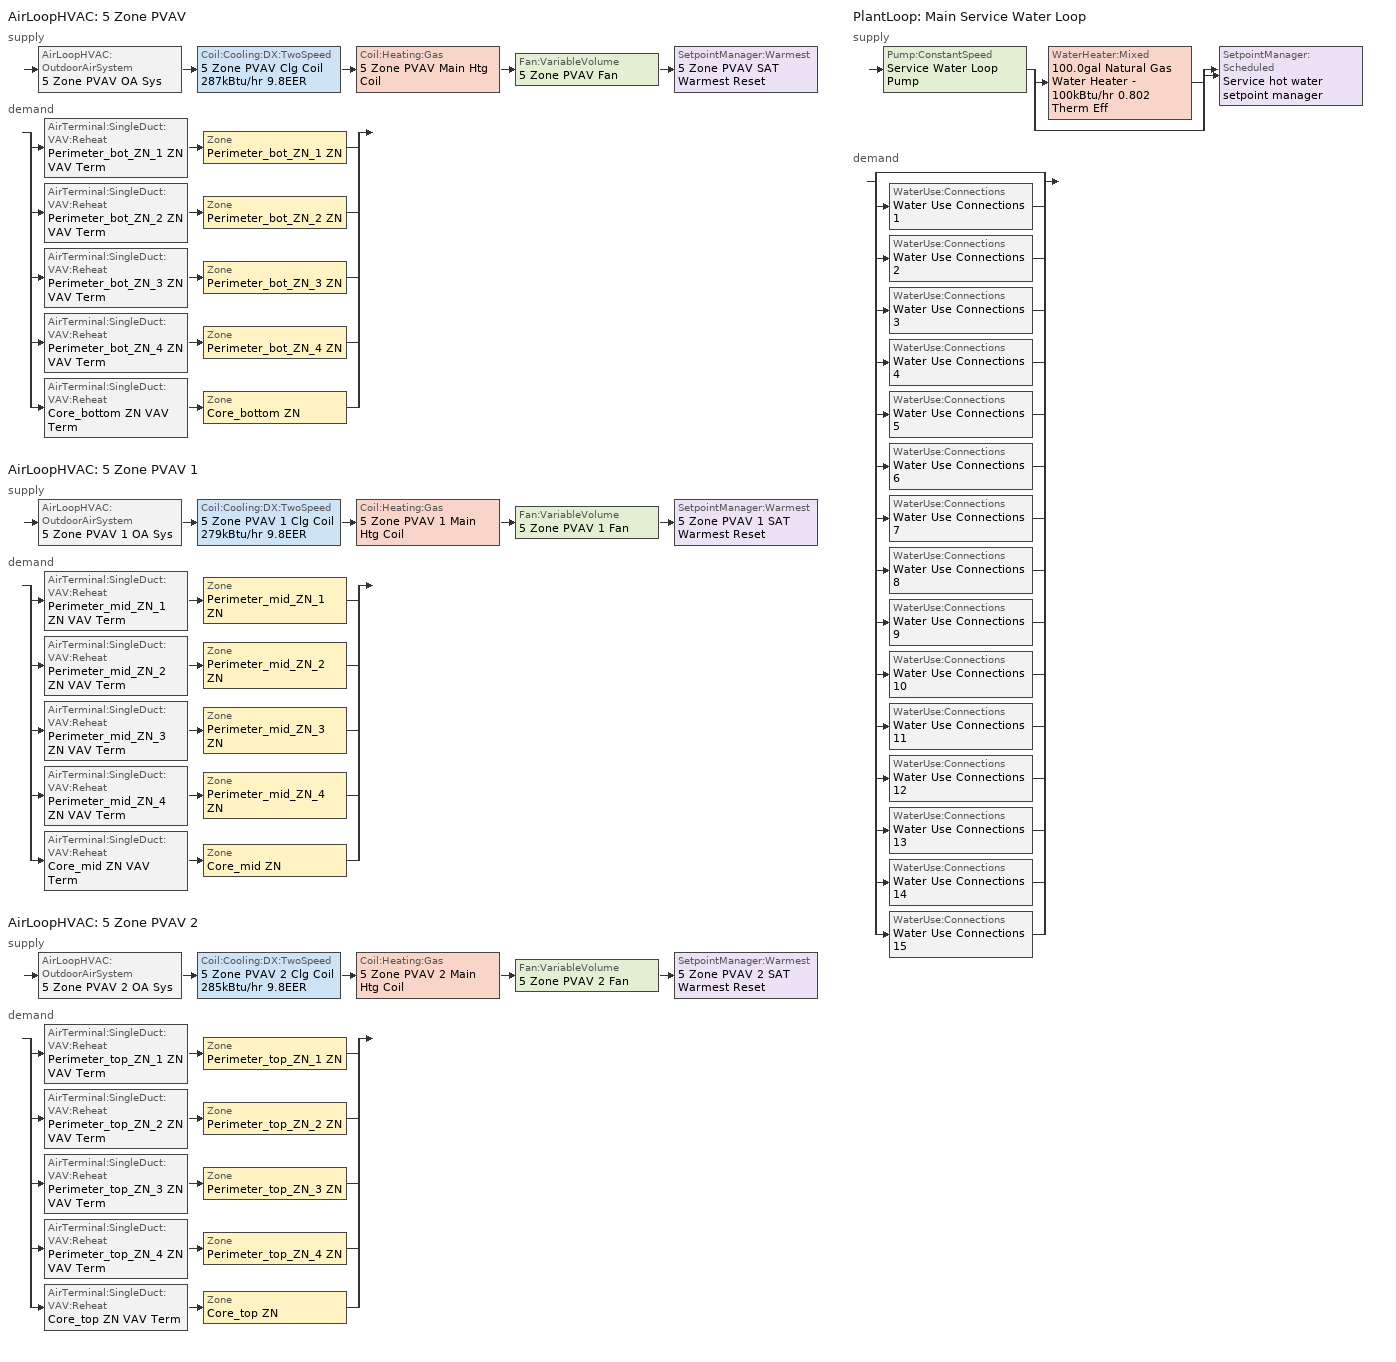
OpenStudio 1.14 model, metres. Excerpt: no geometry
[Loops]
AirLoopHVAC '5 Zone PVAV'
 supply: AirLoopHVAC:OutdoorAirSystem '5 Zone PVAV OA Sys' > Coil:Cooling:DX:TwoSpeed '5 Zone PVAV Clg Coil 287kBtu/hr 9.8EER' > Coil:Heating:Gas '5 Zone PVAV Main Htg Coil' > Fan:VariableVolume '5 Zone PVAV Fan' > SetpointManager:Warmest '5 Zone PVAV SAT Warmest Reset'
 demand: split
  | AirTerminal:SingleDuct:VAV:Reheat 'Perimeter_bot_ZN_1 ZN VAV Term' > Zone 'Perimeter_bot_ZN_1 ZN'
  | AirTerminal:SingleDuct:VAV:Reheat 'Perimeter_bot_ZN_2 ZN VAV Term' > Zone 'Perimeter_bot_ZN_2 ZN'
  | AirTerminal:SingleDuct:VAV:Reheat 'Perimeter_bot_ZN_3 ZN VAV Term' > Zone 'Perimeter_bot_ZN_3 ZN'
  | AirTerminal:SingleDuct:VAV:Reheat 'Perimeter_bot_ZN_4 ZN VAV Term' > Zone 'Perimeter_bot_ZN_4 ZN'
  | AirTerminal:SingleDuct:VAV:Reheat 'Core_bottom ZN VAV Term' > Zone 'Core_bottom ZN'
AirLoopHVAC '5 Zone PVAV 1'
 supply: AirLoopHVAC:OutdoorAirSystem '5 Zone PVAV 1 OA Sys' > Coil:Cooling:DX:TwoSpeed '5 Zone PVAV 1 Clg Coil 279kBtu/hr 9.8EER' > Coil:Heating:Gas '5 Zone PVAV 1 Main Htg Coil' > Fan:VariableVolume '5 Zone PVAV 1 Fan' > SetpointManager:Warmest '5 Zone PVAV 1 SAT Warmest Reset'
 demand: split
  | AirTerminal:SingleDuct:VAV:Reheat 'Perimeter_mid_ZN_1 ZN VAV Term' > Zone 'Perimeter_mid_ZN_1 ZN'
  | AirTerminal:SingleDuct:VAV:Reheat 'Perimeter_mid_ZN_2 ZN VAV Term' > Zone 'Perimeter_mid_ZN_2 ZN'
  | AirTerminal:SingleDuct:VAV:Reheat 'Perimeter_mid_ZN_3 ZN VAV Term' > Zone 'Perimeter_mid_ZN_3 ZN'
  | AirTerminal:SingleDuct:VAV:Reheat 'Perimeter_mid_ZN_4 ZN VAV Term' > Zone 'Perimeter_mid_ZN_4 ZN'
  | AirTerminal:SingleDuct:VAV:Reheat 'Core_mid ZN VAV Term' > Zone 'Core_mid ZN'
AirLoopHVAC '5 Zone PVAV 2'
 supply: AirLoopHVAC:OutdoorAirSystem '5 Zone PVAV 2 OA Sys' > Coil:Cooling:DX:TwoSpeed '5 Zone PVAV 2 Clg Coil 285kBtu/hr 9.8EER' > Coil:Heating:Gas '5 Zone PVAV 2 Main Htg Coil' > Fan:VariableVolume '5 Zone PVAV 2 Fan' > SetpointManager:Warmest '5 Zone PVAV 2 SAT Warmest Reset'
 demand: split
  | AirTerminal:SingleDuct:VAV:Reheat 'Perimeter_top_ZN_1 ZN VAV Term' > Zone 'Perimeter_top_ZN_1 ZN'
  | AirTerminal:SingleDuct:VAV:Reheat 'Perimeter_top_ZN_2 ZN VAV Term' > Zone 'Perimeter_top_ZN_2 ZN'
  | AirTerminal:SingleDuct:VAV:Reheat 'Perimeter_top_ZN_3 ZN VAV Term' > Zone 'Perimeter_top_ZN_3 ZN'
  | AirTerminal:SingleDuct:VAV:Reheat 'Perimeter_top_ZN_4 ZN VAV Term' > Zone 'Perimeter_top_ZN_4 ZN'
  | AirTerminal:SingleDuct:VAV:Reheat 'Core_top ZN VAV Term' > Zone 'Core_top ZN'
PlantLoop 'Main Service Water Loop'
 supply: Pump:ConstantSpeed 'Service Water Loop Pump' > split
  | WaterHeater:Mixed '100.0gal Natural Gas Water Heater - 100kBtu/hr 0.802 Therm Eff'
  | bypass
  join > SetpointManager:Scheduled 'Service hot water setpoint manager'
 demand: split
  | bypass
  | WaterUse:Connections 'Water Use Connections 1'
  | WaterUse:Connections 'Water Use Connections 2'
  | WaterUse:Connections 'Water Use Connections 3'
  | WaterUse:Connections 'Water Use Connections 4'
  | WaterUse:Connections 'Water Use Connections 5'
  | WaterUse:Connections 'Water Use Connections 6'
  | WaterUse:Connections 'Water Use Connections 7'
  | WaterUse:Connections 'Water Use Connections 8'
  | WaterUse:Connections 'Water Use Connections 9'
  | WaterUse:Connections 'Water Use Connections 10'
  | WaterUse:Connections 'Water Use Connections 11'
  | WaterUse:Connections 'Water Use Connections 12'
  | WaterUse:Connections 'Water Use Connections 13'
  | WaterUse:Connections 'Water Use Connections 14'
  | WaterUse:Connections 'Water Use Connections 15'
[Sizing:Zone] Zone Cooling Design Supply Air Temperature Input Method=SupplyAirTemperature; Zone Cooling Design Supply Air Temperature {C}=12.7778; Zone Cooling Design Supply Air Temperature Difference {deltaC}=11.11; Zone Heating Design Supply Air Temperature Input Method=SupplyAirTemperature; Zone Heating Design Supply Air Temperature {C}=50; Zone Heating Design Supply Air Temperature Difference {deltaC}=11.11; Zone Cooling Design Supply Air Humidity Ratio {kg-H2O/kg-air}=0.0085; Zone Heating Design Supply Air Humidity Ratio {kg-H2O/kg-air}=0.008; Cooling Design Air Flow Method=DesignDay; Heating Design Air Flow Method=DesignDay; Account for Dedicated Outdoor Air System=No; Dedicated Outdoor Air System Control Strategy=NeutralSupplyAir; Dedicated Outdoor Air Low Setpoint Temperature for Design {C}=autosize; Dedicated Outdoor Air High Setpoint Temperature for Design {C}=autosize
Core_bottom ZN; Perimeter_bot_ZN_4 ZN; Core_mid ZN; Perimeter_top_ZN_1 ZN; Perimeter_top_ZN_3 ZN; Perimeter_mid_ZN_2 ZN; Perimeter_bot_ZN_2 ZN; Perimeter_top_ZN_4 ZN; Core_top ZN; Perimeter_mid_ZN_1 ZN; Perimeter_bot_ZN_3 ZN; Perimeter_bot_ZN_1 ZN; Perimeter_top_ZN_2 ZN; Perimeter_mid_ZN_3 ZN; Perimeter_mid_ZN_4 ZN
[Zone equipment]
Core_bottom ZN: Core_bottom ZN VAV Term
Perimeter_bot_ZN_4 ZN: Perimeter_bot_ZN_4 ZN VAV Term
Core_mid ZN: Core_mid ZN VAV Term
Perimeter_top_ZN_1 ZN: Perimeter_top_ZN_1 ZN VAV Term
Perimeter_top_ZN_3 ZN: Perimeter_top_ZN_3 ZN VAV Term
Perimeter_mid_ZN_2 ZN: Perimeter_mid_ZN_2 ZN VAV Term
Perimeter_bot_ZN_2 ZN: Perimeter_bot_ZN_2 ZN VAV Term
Perimeter_top_ZN_4 ZN: Perimeter_top_ZN_4 ZN VAV Term
Core_top ZN: Core_top ZN VAV Term
Perimeter_mid_ZN_1 ZN: Perimeter_mid_ZN_1 ZN VAV Term
Perimeter_bot_ZN_3 ZN: Perimeter_bot_ZN_3 ZN VAV Term
Perimeter_bot_ZN_1 ZN: Perimeter_bot_ZN_1 ZN VAV Term
Perimeter_top_ZN_2 ZN: Perimeter_top_ZN_2 ZN VAV Term
Perimeter_mid_ZN_3 ZN: Perimeter_mid_ZN_3 ZN VAV Term
Perimeter_mid_ZN_4 ZN: Perimeter_mid_ZN_4 ZN VAV Term
[AirLoopHVAC] Availability Schedule=OfficeMedium HVACOperationSchd; Design Supply Air Flow Rate {m3/s}=AutoSize
Name | Availability Manager
5 Zone PVAV | Availability Manager Night Cycle 1
5 Zone PVAV 1 | Availability Manager Night Cycle 2
5 Zone PVAV 2 | Availability Manager Night Cycle 3
[Sizing:System] Type of Load to Size On=Sensible; Design Outdoor Air Flow Rate {m3/s}=1.19517; Minimum System Air Flow Ratio=0.3; Preheat Design Temperature {C}=7; Preheat Design Humidity Ratio {kg-H2O/kg-Air}=0.008; Precool Design Temperature {C}=12.8; Precool Design Humidity Ratio {kg-H2O/kg-Air}=0.008; Central Cooling Design Supply Air Temperature {C}=14; Central Heating Design Supply Air Temperature {C}=16.6667; Sizing Option=Coincident; 100% Outdoor Air in Cooling=No; 100% Outdoor Air in Heating=No; Central Cooling Design Supply Air Humidity Ratio {kg-H2O/kg-Air}=0.0085; Central Heating Design Supply Air Humidity Ratio {kg-H2O/kg-Air}=0.008; Cooling Design Air Flow Method=DesignDay; Cooling Design Air Flow Rate {m3/s}=0; Heating Design Air Flow Method=DesignDay; Heating Design Air Flow Rate {m3/s}=0; System Outdoor Air Method=ZoneSum; Zone Maximum Outdoor Air Fraction=1; Cooling Supply Air Flow Rate Per Floor Area {m3/s-m2}=0.00996765; Cooling Fraction of Autosized Cooling Supply Air Flow Rate=1; Cooling Supply Air Flow Rate Per Unit Cooling Capacity {m3/s-W}=3.94755e-05; Heating Supply Air Flow Rate Per Floor Area {m3/s-m2}=0.00996765; Heating Fraction of Autosized Heating Supply Air Flow Rate=1; Heating Fraction of Autosized Cooling Supply Air Flow Rate=1; Heating Supply Air Flow Rate Per Unit Heating Capacity {m3/s-W}=3.15882e-05; Cooling Design Capacity Method=CoolingDesignCapacity; Cooling Design Capacity {W}=autosize; Cooling Design Capacity Per Floor Area {W/m2}=234.7; Fraction of Autosized Cooling Design Capacity=1; Heating Design Capacity Method=HeatingDesignCapacity; Heating Design Capacity {W}=autosize; Heating Design Capacity Per Floor Area {W/m2}=157; Fraction of Autosized Heating Design Capacity=1; Central Cooling Capacity Control Method=OnOff
5 Zone PVAV; 5 Zone PVAV 1; 5 Zone PVAV 2
[AvailabilityManager:NightCycle] Control Type=CycleOnAny; Thermostat Tolerance {deltaC}=1; Cycling Run Time {s}=3600
Availability Manager Night Cycle 1; Availability Manager Night Cycle 2; Availability Manager Night Cycle 3
[Fan:VariableVolume] Availability Schedule=Always On Discrete; Fan Efficiency=0.6006; Pressure Rise {Pa}=1389.92; Maximum Flow Rate {m3/s}=Autosize; Fan Power Minimum Flow Rate Input Method=Fraction; Fan Power Minimum Flow Fraction=0.25; Fan Power Minimum Air Flow Rate {m3/s}=0; Motor Efficiency=0.924; Motor In Airstream Fraction=1; Fan Power Coefficient 1=0.04076; Fan Power Coefficient 2=0.0881; Fan Power Coefficient 3=-0.0729; Fan Power Coefficient 4=0.9437; Fan Power Coefficient 5=0
5 Zone PVAV Fan; 5 Zone PVAV 1 Fan; 5 Zone PVAV 2 Fan
[Coil:Heating:Gas] Availability Schedule=Always On Discrete; Gas Burner Efficiency=0.8; Nominal Capacity {W}=AutoSize; Parasitic Electric Load {W}=0; Parasitic Gas Load {W}=0
5 Zone PVAV Main Htg Coil; 5 Zone PVAV 1 Main Htg Coil; 5 Zone PVAV 2 Main Htg Coil
[Coil:Cooling:DX:TwoSpeed] Availability Schedule=Always On Discrete; Rated High Speed Total Cooling Capacity {W}=Autosize; Rated High Speed Sensible Heat Ratio=Autosize; Rated High Speed COP {W/W}=3.39929; Rated High Speed Air Flow Rate {m3/s}=Autosize; Rated Low Speed Total Cooling Capacity {W}=Autosize; Rated Low Speed Sensible Heat Ratio=0.69; Rated Low Speed COP {W/W}=3.39929; Condenser Type=AirCooled; High Speed Evaporative Condenser Effectiveness=0; High Speed Evaporative Condenser Air Flow Rate {m3/s}=Autosize; High Speed Evaporative Condenser Pump Rated Power Consumption {W}=Autosize; Low Speed Evaporative Condenser Effectiveness=0; Low Speed Evaporative Condenser Air Flow Rate {m3/s}=Autosize; Low Speed Evaporative Condenser Pump Rated Power Consumption {W}=Autosize; Basin Heater Capacity {W/K}=10; Basin Heater Setpoint Temperature {C}=2
Name | Total Cooling Capacity Function of Temperature Curve | Total Cooling Capacity Function of Flow Fraction Curve | Energy Input Ratio Function of Temperature Curve | Energy Input Ratio Function of Flow Fraction Curve | Part Load Fraction Correlation Curve | Low Speed Total Cooling Capacity Function of Temperature Curve | Low Speed Energy Input Ratio Function of Temperature Curve
5 Zone PVAV Clg Coil 287kBtu/hr 9.8EER | PSZ-AC_Unitary_PackagecoolCapFT 4 | PSZ-AC_Unitary_PackagecoolFFF 2 | PSZ-AC DX Unitary Package EIRFT 4 | PSZ-AC_Unitary_PackagecoolEIRFFF 2 | PSZ-AC_Unitary_PackagecoolPLR 2 | PSZ-AC_Unitary_PackagecoolCapFT 5 | PSZ-AC DX Unitary Package EIRFT 5
5 Zone PVAV 1 Clg Coil 279kBtu/hr 9.8EER | PSZ-AC_Unitary_PackagecoolCapFT | PSZ-AC_Unitary_PackagecoolFFF | PSZ-AC DX Unitary Package EIRFT | PSZ-AC_Unitary_PackagecoolEIRFFF | PSZ-AC_Unitary_PackagecoolPLR | PSZ-AC_Unitary_PackagecoolCapFT 1 | PSZ-AC DX Unitary Package EIRFT 1
5 Zone PVAV 2 Clg Coil 285kBtu/hr 9.8EER | PSZ-AC_Unitary_PackagecoolCapFT 2 | PSZ-AC_Unitary_PackagecoolFFF 1 | PSZ-AC DX Unitary Package EIRFT 2 | PSZ-AC_Unitary_PackagecoolEIRFFF 1 | PSZ-AC_Unitary_PackagecoolPLR 1 | PSZ-AC_Unitary_PackagecoolCapFT 3 | PSZ-AC DX Unitary Package EIRFT 3
[Controller:OutdoorAir] Minimum Outdoor Air Flow Rate {m3/s}=autosize; Maximum Outdoor Air Flow Rate {m3/s}=Autosize; Economizer Control Type=DifferentialDryBulb; Economizer Control Action Type=ModulateFlow; Lockout Type=NoLockout; Minimum Limit Type=FixedMinimum; Minimum Outdoor Air Schedule=OfficeMedium MinOA_MotorizedDamper_Sched; High Humidity Control=No; Heat Recovery Bypass Control Type=BypassWhenOAFlowGreaterThanMinimum
Name | Controller Mechanical Ventilation
Controller Outdoor Air 1 | 5 Zone PVAV Ventilation Controller
Controller Outdoor Air 2 | 5 Zone PVAV 1 Ventilation Controller
Controller Outdoor Air 3 | 5 Zone PVAV 2 Ventilation Controller
[Controller:MechanicalVentilation] Availability Schedule=OfficeMedium MinOA_MotorizedDamper_Sched; System Outdoor Air Method=ZoneSum
5 Zone PVAV Ventilation Controller; 5 Zone PVAV 1 Ventilation Controller; 5 Zone PVAV 2 Ventilation Controller
[AirLoopHVAC:OutdoorAirSystem]
Name | Controller
5 Zone PVAV OA Sys | Controller Outdoor Air 1
5 Zone PVAV 1 OA Sys | Controller Outdoor Air 2
5 Zone PVAV 2 OA Sys | Controller Outdoor Air 3
[Coil:Heating:Electric] Availability Schedule=Always On Discrete
Perimeter_bot_ZN_1 ZN Rht Coil; Perimeter_bot_ZN_2 ZN Rht Coil; Perimeter_bot_ZN_3 ZN Rht Coil; Perimeter_bot_ZN_4 ZN Rht Coil; Core_bottom ZN Rht Coil; Perimeter_mid_ZN_1 ZN Rht Coil; Perimeter_mid_ZN_2 ZN Rht Coil; Perimeter_mid_ZN_3 ZN Rht Coil; Perimeter_mid_ZN_4 ZN Rht Coil; Core_mid ZN Rht Coil; Perimeter_top_ZN_1 ZN Rht Coil; Perimeter_top_ZN_2 ZN Rht Coil; Perimeter_top_ZN_3 ZN Rht Coil; Perimeter_top_ZN_4 ZN Rht Coil; Core_top ZN Rht Coil
[AirTerminal:SingleDuct:VAV:Reheat] Availability Schedule=Always On Discrete; Maximum Air Flow Rate {m3/s}=AutoSize; Zone Minimum Air Flow Input Method=Constant; Fixed Minimum Air Flow Rate {m3/s}=0; Maximum Hot Water or Steam Flow Rate {m3/s}=AutoSize; Minimum Hot Water or Steam Flow Rate {m3/s}=0; Convergence Tolerance=0.001; Damper Heating Action=Normal; Maximum Flow per Zone Floor Area During Reheat {m3/s-m2}=AutoSize; Maximum Flow Fraction During Reheat=AutoSize; Maximum Reheat Air Temperature {C}=35; Control For Outdoor Air=No
Name | Constant Minimum Air Flow Fraction | Reheat Coil
Perimeter_bot_ZN_1 ZN VAV Term | 0.3 | Perimeter_bot_ZN_1 ZN Rht Coil
Perimeter_bot_ZN_2 ZN VAV Term | 0.3 | Perimeter_bot_ZN_2 ZN Rht Coil
Perimeter_bot_ZN_3 ZN VAV Term | 0.331668 | Perimeter_bot_ZN_3 ZN Rht Coil
Perimeter_bot_ZN_4 ZN VAV Term | 0.3 | Perimeter_bot_ZN_4 ZN Rht Coil
Core_bottom ZN VAV Term | 0.3 | Core_bottom ZN Rht Coil
Perimeter_mid_ZN_1 ZN VAV Term | 0.3 | Perimeter_mid_ZN_1 ZN Rht Coil
Perimeter_mid_ZN_2 ZN VAV Term | 0.3 | Perimeter_mid_ZN_2 ZN Rht Coil
Perimeter_mid_ZN_3 ZN VAV Term | 0.3 | Perimeter_mid_ZN_3 ZN Rht Coil
Perimeter_mid_ZN_4 ZN VAV Term | 0.3 | Perimeter_mid_ZN_4 ZN Rht Coil
Core_mid ZN VAV Term | 0.342628 | Core_mid ZN Rht Coil
Perimeter_top_ZN_1 ZN VAV Term | 0.3 | Perimeter_top_ZN_1 ZN Rht Coil
Perimeter_top_ZN_2 ZN VAV Term | 0.3 | Perimeter_top_ZN_2 ZN Rht Coil
Perimeter_top_ZN_3 ZN VAV Term | 0.3 | Perimeter_top_ZN_3 ZN Rht Coil
Perimeter_top_ZN_4 ZN VAV Term | 0.3 | Perimeter_top_ZN_4 ZN Rht Coil
Core_top ZN VAV Term | 0.345379 | Core_top ZN Rht Coil
[PlantLoop]
Main Service Water Loop: Maximum Loop Temperature {C}=60; Minimum Loop Temperature {C}=10; Plant Loop Volume {m3}=Autocalculate; Load Distribution Scheme=Optimal
[Sizing:Plant]
Main Service Water Loop: Loop Type=Heating; Design Loop Exit Temperature {C}=60; Loop Design Temperature Difference {deltaC}=5; Sizing Option=NonCoincident; Zone Timesteps in Averaging Window=1; Coincident Sizing Factor Mode=None
[SetpointManager:Scheduled]
Service hot water setpoint manager: Control Variable=Temperature; Schedule=Service Water Loop Temp - 140F
[Pump:ConstantSpeed]
Service Water Loop Pump: Rated Flow Rate {m3/s}=autosize; Rated Pump Head {Pa}=29891; Rated Power Consumption {W}=autosize; Motor Efficiency=0.7; Fraction of Motor Inefficiencies to Fluid Stream=0; Pump Control Type=Intermittent
[WaterHeater:Mixed]
100.0gal Natural Gas Water Heater - 100kBtu/hr 0.802 Therm Eff: Tank Volume {m3}=0.378541; Setpoint Temperature Schedule=Service Water Loop Temp - 140F; Deadband Temperature Difference {deltaC}=2; Maximum Temperature Limit {C}=82.2222; Heater Control Type=Cycle; Heater Maximum Capacity {W}=29307.1; Heater Fuel Type=NaturalGas; Heater Thermal Efficiency=0.802329; Off Cycle Parasitic Fuel Consumption Rate {W}=1276.95; Off Cycle Parasitic Fuel Type=NaturalGas; Off Cycle Parasitic Heat Fraction to Tank=0.8; On Cycle Parasitic Fuel Consumption Rate {W}=1276.95; On Cycle Parasitic Fuel Type=NaturalGas; On Cycle Parasitic Heat Fraction to Tank=0; Ambient Temperature Indicator=ThermalZone; Ambient Temperature Schedule=Schedule Ruleset 1; Ambient Temperature Thermal Zone=Core_bottom ZN; Off Cycle Loss Coefficient to Ambient Temperature {W/K}=1.75535; On Cycle Loss Coefficient to Ambient Temperature {W/K}=1.75535; Use Side Effectiveness=1; Source Side Effectiveness=1; Use Side Design Flow Rate {m3/s}=autosize; Source Side Design Flow Rate {m3/s}=autosize; Indirect Water Heating Recovery Time {hr}=1.5
[WaterUse:Connections]
Name | Water Use Equipment Name 1
Water Use Connections 1 | Perimeter_bot_zn_1 Service Water Use 0.04gal/min
Water Use Connections 2 | Perimeter_bot_zn_2 Service Water Use 0.02gal/min
Water Use Connections 3 | Perimeter_bot_zn_3 Service Water Use 0.04gal/min
Water Use Connections 4 | Perimeter_bot_zn_4 Service Water Use 0.02gal/min
Water Use Connections 5 | Core_bottom Service Water Use 0.17gal/min
Water Use Connections 6 | Perimeter_mid_zn_1 Service Water Use 0.04gal/min
Water Use Connections 7 | Perimeter_mid_zn_2 Service Water Use 0.02gal/min
Water Use Connections 8 | Perimeter_mid_zn_3 Service Water Use 0.04gal/min
Water Use Connections 9 | Perimeter_mid_zn_4 Service Water Use 0.02gal/min
Water Use Connections 10 | Core_mid Service Water Use 0.17gal/min
Water Use Connections 11 | Perimeter_top_zn_1 Service Water Use 0.04gal/min
Water Use Connections 12 | Perimeter_top_zn_2 Service Water Use 0.02gal/min
Water Use Connections 13 | Perimeter_top_zn_3 Service Water Use 0.04gal/min
Water Use Connections 14 | Perimeter_top_zn_4 Service Water Use 0.02gal/min
Water Use Connections 15 | Core_top Service Water Use 0.17gal/min
[WaterUse:Equipment:Definition]
Name | Peak Flow Rate {m3/s} | Target Temperature Schedule | Sensible Fraction Schedule | Latent Fraction Schedule
Perimeter_bot_zn_1 Service Water Use Def 0.04gal/min | 2.23171e-06 | Schedule Ruleset 5 | Schedule Ruleset 3 | Schedule Ruleset 4
Perimeter_bot_zn_2 Service Water Use Def 0.02gal/min | 1.41286e-06 | Schedule Ruleset 8 | Schedule Ruleset 6 | Schedule Ruleset 7
Perimeter_bot_zn_3 Service Water Use Def 0.04gal/min | 2.23171e-06 | Schedule Ruleset 11 | Schedule Ruleset 9 | Schedule Ruleset 10
Perimeter_bot_zn_4 Service Water Use Def 0.02gal/min | 1.41277e-06 | Schedule Ruleset 14 | Schedule Ruleset 12 | Schedule Ruleset 13
Core_bottom Service Water Use Def 0.17gal/min | 1.05864e-05 | Schedule Ruleset 17 | Schedule Ruleset 15 | Schedule Ruleset 16
Perimeter_mid_zn_1 Service Water Use Def 0.04gal/min | 2.23171e-06 | Schedule Ruleset 20 | Schedule Ruleset 18 | Schedule Ruleset 19
Perimeter_mid_zn_2 Service Water Use Def 0.02gal/min | 1.41286e-06 | Schedule Ruleset 23 | Schedule Ruleset 21 | Schedule Ruleset 22
Perimeter_mid_zn_3 Service Water Use Def 0.04gal/min | 2.23171e-06 | Schedule Ruleset 26 | Schedule Ruleset 24 | Schedule Ruleset 25
Perimeter_mid_zn_4 Service Water Use Def 0.02gal/min | 1.41277e-06 | Schedule Ruleset 29 | Schedule Ruleset 27 | Schedule Ruleset 28
Core_mid Service Water Use Def 0.17gal/min | 1.05864e-05 | Schedule Ruleset 32 | Schedule Ruleset 30 | Schedule Ruleset 31
Perimeter_top_zn_1 Service Water Use Def 0.04gal/min | 2.23171e-06 | Schedule Ruleset 35 | Schedule Ruleset 33 | Schedule Ruleset 34
Perimeter_top_zn_2 Service Water Use Def 0.02gal/min | 1.41286e-06 | Schedule Ruleset 38 | Schedule Ruleset 36 | Schedule Ruleset 37
Perimeter_top_zn_3 Service Water Use Def 0.04gal/min | 2.23171e-06 | Schedule Ruleset 41 | Schedule Ruleset 39 | Schedule Ruleset 40
Perimeter_top_zn_4 Service Water Use Def 0.02gal/min | 1.41277e-06 | Schedule Ruleset 44 | Schedule Ruleset 42 | Schedule Ruleset 43
Core_top Service Water Use Def 0.17gal/min | 1.05864e-05 | Schedule Ruleset 47 | Schedule Ruleset 45 | Schedule Ruleset 46
[WaterUse:Equipment] Flow Rate Fraction Schedule=OfficeMedium BLDG_SWH_SCH
Name | Water Use Equipment Definition
Perimeter_bot_zn_1 Service Water Use 0.04gal/min | Perimeter_bot_zn_1 Service Water Use Def 0.04gal/min
Perimeter_bot_zn_2 Service Water Use 0.02gal/min | Perimeter_bot_zn_2 Service Water Use Def 0.02gal/min
Perimeter_bot_zn_3 Service Water Use 0.04gal/min | Perimeter_bot_zn_3 Service Water Use Def 0.04gal/min
Perimeter_bot_zn_4 Service Water Use 0.02gal/min | Perimeter_bot_zn_4 Service Water Use Def 0.02gal/min
Core_bottom Service Water Use 0.17gal/min | Core_bottom Service Water Use Def 0.17gal/min
Perimeter_mid_zn_1 Service Water Use 0.04gal/min | Perimeter_mid_zn_1 Service Water Use Def 0.04gal/min
Perimeter_mid_zn_2 Service Water Use 0.02gal/min | Perimeter_mid_zn_2 Service Water Use Def 0.02gal/min
Perimeter_mid_zn_3 Service Water Use 0.04gal/min | Perimeter_mid_zn_3 Service Water Use Def 0.04gal/min
Perimeter_mid_zn_4 Service Water Use 0.02gal/min | Perimeter_mid_zn_4 Service Water Use Def 0.02gal/min
Core_mid Service Water Use 0.17gal/min | Core_mid Service Water Use Def 0.17gal/min
Perimeter_top_zn_1 Service Water Use 0.04gal/min | Perimeter_top_zn_1 Service Water Use Def 0.04gal/min
Perimeter_top_zn_2 Service Water Use 0.02gal/min | Perimeter_top_zn_2 Service Water Use Def 0.02gal/min
Perimeter_top_zn_3 Service Water Use 0.04gal/min | Perimeter_top_zn_3 Service Water Use Def 0.04gal/min
Perimeter_top_zn_4 Service Water Use 0.02gal/min | Perimeter_top_zn_4 Service Water Use Def 0.02gal/min
Core_top Service Water Use 0.17gal/min | Core_top Service Water Use Def 0.17gal/min
[SetpointManager:Warmest] Control Variable=Temperature; Minimum Setpoint Temperature {C}=14; Maximum Setpoint Temperature {C}=16.7778; Strategy=MaximumTemperature
5 Zone PVAV SAT Warmest Reset; 5 Zone PVAV 1 SAT Warmest Reset; 5 Zone PVAV 2 SAT Warmest Reset
[Schedule:Ruleset]
OfficeMedium HVACOperationSchd: Default Day Schedule=OfficeMedium HVACOperationSchd Default; Summer Design Day Schedule=OfficeMedium HVACOperationSchd Summer Design Day; Winter Design Day Schedule=OfficeMedium HVACOperationSchd Winter Design Day
OfficeMedium MinOA_MotorizedDamper_Sched: Default Day Schedule=OfficeMedium MinOA_MotorizedDamper_Sched Default; Summer Design Day Schedule=OfficeMedium MinOA_MotorizedDamper_Sched Summer Design Day; Winter Design Day Schedule=OfficeMedium MinOA_MotorizedDamper_Sched Winter Design Day
Service Water Loop Temp - 140F: Default Day Schedule=Service Water Loop Temp - 140F Default
Schedule Ruleset 1: Default Day Schedule=Schedule Day 28
Schedule Ruleset 3: Default Day Schedule=Schedule Day 30
Schedule Ruleset 4: Default Day Schedule=Schedule Day 31
Schedule Ruleset 5: Default Day Schedule=Schedule Day 32
OfficeMedium BLDG_SWH_SCH: Default Day Schedule=OfficeMedium BLDG_SWH_SCH Default; Summer Design Day Schedule=OfficeMedium BLDG_SWH_SCH Summer Design Day; Winter Design Day Schedule=OfficeMedium BLDG_SWH_SCH Winter Design Day
Schedule Ruleset 6: Default Day Schedule=Schedule Day 35
Schedule Ruleset 7: Default Day Schedule=Schedule Day 36
Schedule Ruleset 8: Default Day Schedule=Schedule Day 37
Schedule Ruleset 9: Default Day Schedule=Schedule Day 38
Schedule Ruleset 10: Default Day Schedule=Schedule Day 39
Schedule Ruleset 11: Default Day Schedule=Schedule Day 40
Schedule Ruleset 12: Default Day Schedule=Schedule Day 41
Schedule Ruleset 13: Default Day Schedule=Schedule Day 42
Schedule Ruleset 14: Default Day Schedule=Schedule Day 43
Schedule Ruleset 15: Default Day Schedule=Schedule Day 44
Schedule Ruleset 16: Default Day Schedule=Schedule Day 45
Schedule Ruleset 17: Default Day Schedule=Schedule Day 46
Schedule Ruleset 18: Default Day Schedule=Schedule Day 47
Schedule Ruleset 19: Default Day Schedule=Schedule Day 48
Schedule Ruleset 20: Default Day Schedule=Schedule Day 49
Schedule Ruleset 21: Default Day Schedule=Schedule Day 50
Schedule Ruleset 22: Default Day Schedule=Schedule Day 51
Schedule Ruleset 23: Default Day Schedule=Schedule Day 52
Schedule Ruleset 24: Default Day Schedule=Schedule Day 53
Schedule Ruleset 25: Default Day Schedule=Schedule Day 54
Schedule Ruleset 26: Default Day Schedule=Schedule Day 55
Schedule Ruleset 27: Default Day Schedule=Schedule Day 56
Schedule Ruleset 28: Default Day Schedule=Schedule Day 57
Schedule Ruleset 29: Default Day Schedule=Schedule Day 58
Schedule Ruleset 30: Default Day Schedule=Schedule Day 59
Schedule Ruleset 31: Default Day Schedule=Schedule Day 60
Schedule Ruleset 32: Default Day Schedule=Schedule Day 61
Schedule Ruleset 33: Default Day Schedule=Schedule Day 62
Schedule Ruleset 34: Default Day Schedule=Schedule Day 63
Schedule Ruleset 35: Default Day Schedule=Schedule Day 64
Schedule Ruleset 36: Default Day Schedule=Schedule Day 65
Schedule Ruleset 37: Default Day Schedule=Schedule Day 66
Schedule Ruleset 38: Default Day Schedule=Schedule Day 67
Schedule Ruleset 39: Default Day Schedule=Schedule Day 68
Schedule Ruleset 40: Default Day Schedule=Schedule Day 69
Schedule Ruleset 41: Default Day Schedule=Schedule Day 70
Schedule Ruleset 42: Default Day Schedule=Schedule Day 71
Schedule Ruleset 43: Default Day Schedule=Schedule Day 72
Schedule Ruleset 44: Default Day Schedule=Schedule Day 73
Schedule Ruleset 45: Default Day Schedule=Schedule Day 74
Schedule Ruleset 46: Default Day Schedule=Schedule Day 75
Schedule Ruleset 47: Default Day Schedule=Schedule Day 76
[Schedule:Day]
OfficeMedium HVACOperationSchd Default; OfficeMedium MinOA_MotorizedDamper_Sched Default: 24, 0, 0
OfficeMedium HVACOperationSchd Summer Design Day; OfficeMedium HVACOperationSchd SmrDsn|Wkdy Day: 6, 0, 0, 22, 0, 1, 24, 0, 0
OfficeMedium HVACOperationSchd Winter Design Day; OfficeMedium HVACOperationSchd WntrDsn|Sat Day: 6, 0, 0, 18, 0, 1, 24, 0, 0
OfficeMedium MinOA_MotorizedDamper_Sched Summer Design Day; OfficeMedium MinOA_MotorizedDamper_Sched SmrDsn|Wkdy Day: 7, 0, 0, 22, 0, 1, 24, 0, 0
OfficeMedium MinOA_MotorizedDamper_Sched Winter Design Day; OfficeMedium MinOA_MotorizedDamper_Sched WntrDsn|Sat Day: 7, 0, 0, 18, 0, 1, 24, 0, 0
Service Water Loop Temp - 140F Default: 24, 0, 60
Schedule Day 28: 24, 0, 22
Schedule Day 30; Schedule Day 35; Schedule Day 38; Schedule Day 41; Schedule Day 44; Schedule Day 47; Schedule Day 50; Schedule Day 53; Schedule Day 56; Schedule Day 59; Schedule Day 62; Schedule Day 65; Schedule Day 68; Schedule Day 71; Schedule Day 74: 24, 0, 0.2
Schedule Day 31; Schedule Day 36; Schedule Day 39; Schedule Day 42; Schedule Day 45; Schedule Day 48; Schedule Day 51; Schedule Day 54; Schedule Day 57; Schedule Day 60; Schedule Day 63; Schedule Day 66; Schedule Day 69; Schedule Day 72; Schedule Day 75: 24, 0, 0.05
Schedule Day 32; Schedule Day 37; Schedule Day 40; Schedule Day 43; Schedule Day 46; Schedule Day 49; Schedule Day 52; Schedule Day 55; Schedule Day 58; Schedule Day 61; Schedule Day 64; Schedule Day 67; Schedule Day 70; Schedule Day 73; Schedule Day 76: 24, 0, 43.3
OfficeMedium BLDG_SWH_SCH Default: 6, 0, 0, 11, 0, 0.04, 13, 0, 0.06, 14, 0, 0.09, 15, 0, 0.06, 18, 0, 0.04, 24, 0, 0
OfficeMedium BLDG_SWH_SCH Summer Design Day; OfficeMedium BLDG_SWH_SCH SmrDsn|Wkdy Day: 6, 0, 0, 7, 0, 0.07, 8, 0, 0.19, 9, 0, 0.35, 10, 0, 0.38, 11, 0, 0.39, 12, 0, 0.47, 13, 0, 0.57, 14, 0, 0.54, 15, 0, 0.34, 16, 0, 0.33, 17, 0, 0.44, 18, 0, 0.26, 19, 0, 0.21, 20, 0, 0.15, 21, 0, 0.17, 22, 0, 0.08, 24, 0, 0.05
OfficeMedium BLDG_SWH_SCH Winter Design Day; OfficeMedium BLDG_SWH_SCH WntrDsn|Sat Day: 6, 0, 0, 7, 0, 0.07, 8, 0, 0.11, 9, 0, 0.15, 10, 0, 0.21, 11, 0, 0.19, 12, 0, 0.23, 13, 0, 0.2, 14, 0, 0.19, 15, 0, 0.15, 16, 0, 0.13, 17, 0, 0.14, 19, 0, 0.07, 24, 0, 0
[Schedule:Rule] Date Specification Type=DateRange; Start Month=1; Start Day=1; End Month=12; End Day=31
Name | Schedule Ruleset | Rule Order | Day Schedule | Apply Monday | Apply Tuesday | Apply Wednesday | Apply Thursday | Apply Friday | Apply Saturday
Schedule Rule 16 | OfficeMedium HVACOperationSchd | 1 | OfficeMedium HVACOperationSchd SmrDsn|Wkdy Day | Yes | Yes | Yes | Yes | Yes
Schedule Rule 17 | OfficeMedium HVACOperationSchd | 0 | OfficeMedium HVACOperationSchd WntrDsn|Sat Day |  |  |  |  |  | Yes
Schedule Rule 18 | OfficeMedium MinOA_MotorizedDamper_Sched | 1 | OfficeMedium MinOA_MotorizedDamper_Sched SmrDsn|Wkdy Day | Yes | Yes | Yes | Yes | Yes
Schedule Rule 19 | OfficeMedium MinOA_MotorizedDamper_Sched | 0 | OfficeMedium MinOA_MotorizedDamper_Sched WntrDsn|Sat Day |  |  |  |  |  | Yes
Schedule Rule 26 | OfficeMedium BLDG_SWH_SCH | 1 | OfficeMedium BLDG_SWH_SCH SmrDsn|Wkdy Day | Yes | Yes | Yes | Yes | Yes
Schedule Rule 27 | OfficeMedium BLDG_SWH_SCH | 0 | OfficeMedium BLDG_SWH_SCH WntrDsn|Sat Day |  |  |  |  |  | Yes
[Schedule:Constant]
Always On Discrete: Value=1
[Curve:Biquadratic] Minimum Value of x=12.77778; Maximum Value of x=23.88889; Minimum Value of y=21.11111; Maximum Value of y=46.11111
Name | Coefficient1 Constant | Coefficient2 x | Coefficient3 x**2 | Coefficient4 y | Coefficient5 y**2 | Coefficient6 x*y
PSZ-AC_Unitary_PackagecoolCapFT; PSZ-AC_Unitary_PackagecoolCapFT 1; PSZ-AC_Unitary_PackagecoolCapFT 2; PSZ-AC_Unitary_PackagecoolCapFT 3; PSZ-AC_Unitary_PackagecoolCapFT 4; PSZ-AC_Unitary_PackagecoolCapFT 5 | 0.766956 | 0.0107756 | -4.14703e-05 | 0.00134961 | -0.000261144 | 0.000457488
PSZ-AC DX Unitary Package EIRFT; PSZ-AC DX Unitary Package EIRFT 1; PSZ-AC DX Unitary Package EIRFT 2; PSZ-AC DX Unitary Package EIRFT 3; PSZ-AC DX Unitary Package EIRFT 4; PSZ-AC DX Unitary Package EIRFT 5 | 0.297145 | 0.0430933 | -0.000748766 | 0.00597727 | 0.000482112 | -0.000956448
[Curve:Quadratic]
Name | Coefficient1 Constant | Coefficient2 x | Coefficient3 x**2 | Minimum Value of x | Maximum Value of x
PSZ-AC_Unitary_PackagecoolFFF; PSZ-AC_Unitary_PackagecoolFFF 1; PSZ-AC_Unitary_PackagecoolFFF 2 | 0.8 | 0.2 | 0 | 0.5 | 1.5
PSZ-AC_Unitary_PackagecoolEIRFFF; PSZ-AC_Unitary_PackagecoolEIRFFF 1; PSZ-AC_Unitary_PackagecoolEIRFFF 2 | 1.156 | -0.1816 | 0.0256 | 0.5 | 1.5
PSZ-AC_Unitary_PackagecoolPLR; PSZ-AC_Unitary_PackagecoolPLR 1; PSZ-AC_Unitary_PackagecoolPLR 2 | 0.75 | 0.25 | 0 | 0 | 1
